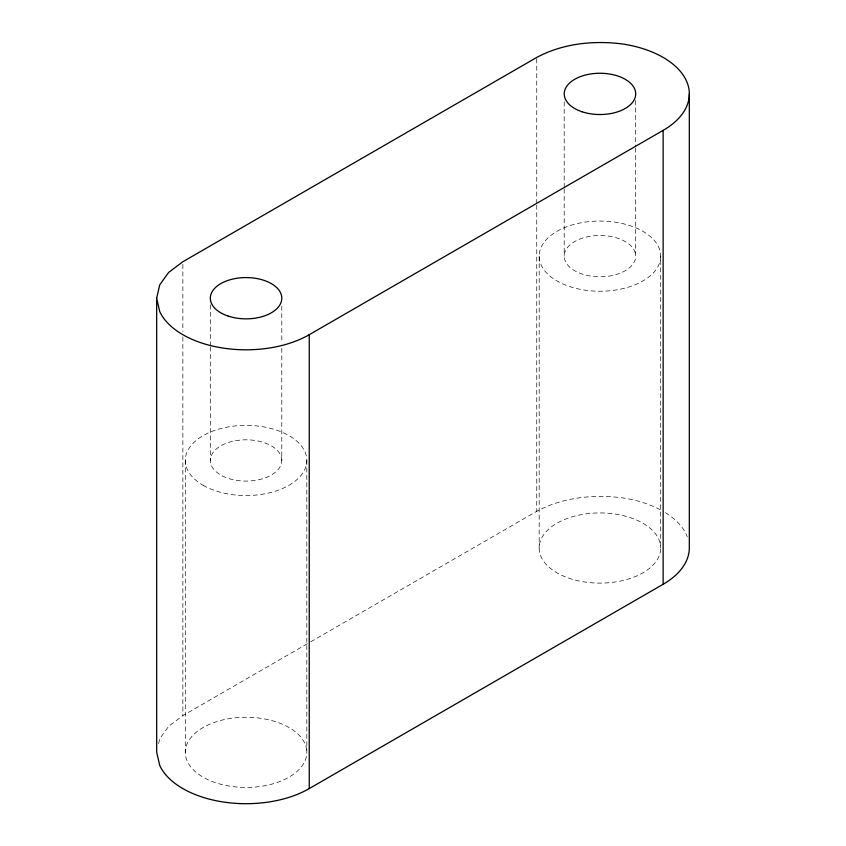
<?xml version="1.0" encoding="UTF-8"?>
<svg xmlns="http://www.w3.org/2000/svg" width="846" height="846" viewBox="0 0 846 846"><rect width="100%" height="100%" fill="white"/><g stroke="black" fill="none" stroke-linecap="round" stroke-linejoin="round"><path stroke-width="0.63" stroke-dasharray="4.23 3.17" d="M158.625 743.602L159.725 738.748L168.65 726.302L182.863 715.621L309.573 642.452M310.715 641.797L536.755 511.301C563.066 497.237 593.807 494.085 623.079 497.945A89.369 51.595 0 0 1 663.137 511.301M660.715 256.137A60.775 35.088 0 0 1 569.559 286.53A60.775 35.088 0 0 1 569.559 225.755A60.775 35.088 0 0 1 660.715 256.137L660.715 548.028A60.775 35.088 0 0 1 569.559 578.41A60.775 35.088 0 0 1 569.559 517.636A60.775 35.088 0 0 1 660.715 548.028M635.695 100.494L635.695 146.665M635.695 147.976L635.695 256.137A35.743 20.642 0 0 1 582.069 274.009A35.743 20.642 0 0 1 582.069 238.265A35.743 20.642 0 0 1 635.695 256.137M564.197 101.816L564.197 187.548M564.197 188.87L564.197 256.137M539.177 256.137L539.177 548.028M536.755 58.734L536.755 203.865M536.755 205.187L536.755 511.301M306.823 460.457L306.823 752.348A60.775 35.088 0 0 1 215.667 782.73A60.775 35.088 0 0 1 215.667 721.955A60.775 35.088 0 0 1 306.823 752.348M281.803 306.136L281.803 343.064M281.803 348.341L281.803 460.457A35.743 20.642 0 0 1 228.177 478.328A35.743 20.642 0 0 1 228.177 442.585A35.743 20.642 0 0 1 281.803 460.457M210.305 304.814L210.305 345.697M210.305 347.019L210.305 460.457M185.285 460.457L185.285 752.348M182.863 264.375L182.863 331.664M182.863 336.941L182.863 715.621M665.442 512.676A89.369 51.595 0 0 1 687.269 536.798M203.082 485.266A60.775 35.088 0 0 0 304.75 469.541A60.775 35.088 0 0 0 230.324 426.564A60.775 35.088 0 0 0 203.082 485.266"/><path stroke-width="1.27" d="M156.679 298.215L159.725 284.859L168.65 272.423L182.863 261.731L536.755 57.412C563.066 43.358 593.807 40.196 623.079 44.055A89.369 51.595 0 0 1 663.137 130.379L663.137 584.269L309.245 788.588A89.369 51.595 0 0 1 159.725 765.461L156.679 752.105L156.679 298.215L159.725 311.571A89.369 51.595 0 0 0 309.245 334.699L663.137 130.379M689.321 93.895L689.321 547.785A89.369 51.595 0 0 1 663.137 584.269M309.245 334.699L309.245 788.588M582.069 111.767A35.743 20.642 0 0 0 635.695 93.895A35.743 20.642 0 0 0 582.069 76.024A35.743 20.642 0 0 0 582.069 111.767M228.177 316.087A35.743 20.642 0 0 0 281.803 298.215A35.743 20.642 0 0 0 228.177 280.343A35.743 20.642 0 0 0 228.177 316.087"/></g></svg>
